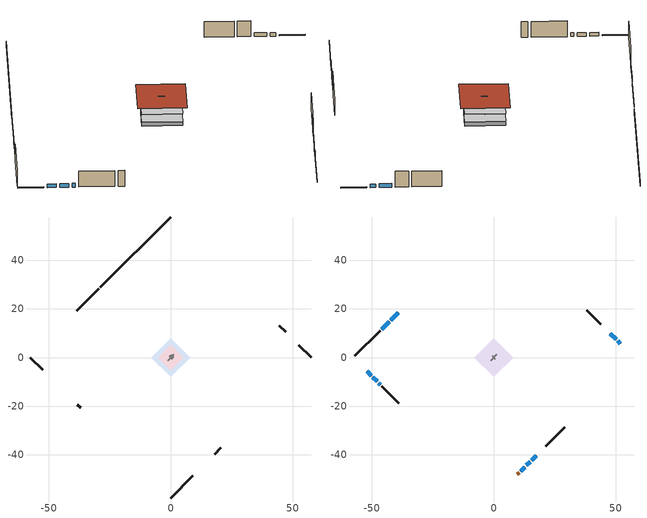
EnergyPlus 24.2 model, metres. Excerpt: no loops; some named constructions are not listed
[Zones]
central ac and furnace airloop ret air zone
 floor adiabatic (AdiabaticConst): 0,0 0,1 1,1 1,0 z0
 wall adiabatic (AdiabaticConst): 0,1 0,0 1,0 1,1 0,1 z0:1
 ceiling adiabatic (AdiabaticConst): 1,0 1,1 0,1 0,0 z1
crawlspace - unvented
 floor foundation (Slab2 construction): -7.97,0 0,7.97 7.97,0 0,-7.97 z-0.91
 wall outside (RimJoist1 construction): -29.49,28.16 -38.57,19.08 z0.3:0.61
 wall outside (RimJoist2 construction): 57.65,0 52.61,5.04 z0.3:0.61
 wall outside (RimJoist3 construction): 0,-57.65 9.07,-48.58 z0.3:0.61
 wall outside (RimJoist4 construction): -57.65,0 -52.61,-5.04 z0.3:0.61
 wall foundation (FoundationWall1 construction): 0,57.65 -28.84,28.81 z-0.91:0.3
garage
 floor foundation (Slab1 construction): -5.17,0 0,5.17 5.17,0 0,-5.17 z0
 wall outside (Wall1 construction): 47.16,10.49 44.57,13.08 z0.3:5.18
 wall outside (Wall2 construction): 18.03,-39.62 20.62,-37.04 z0.3:5.18
 wall outside (Wall9 construction): -38.31,-19.34 -37.02,-20.63 z0.3:5.18
 wall to conditioned space (Wall5 construction Reversed): 1.29,1.29 -1.29,-1.29 z0.3:5.18
 wall to conditioned space (Wall6 construction Reversed): -0.65,0.65 0.65,-0.65 z0.3:5.18
conditioned space
 floor to crawlspace - unvented (Floor1 construction): -7.97,0 0,7.97 7.97,0 0,-7.97 z0.3
 floor to garage (Floor2 construction): -5.17,0 0,5.17 5.17,0 0,-5.17 z0.3
 floor adiabatic (AdiabaticFloorConstruction): -7.97,0 0,7.97 7.97,0 0,-7.97 z2.74
 wall outside (AdiabaticWallConstruction 1): 9.73,-47.92 10.38,-47.27 z0.3:2.34
 wall outside (AdiabaticWallConstruction): -39.22,18.43 -42.28,15.37 / -42.93,14.72 -45.99,11.67 / 50.18,7.47 47.81,9.84 / 15.59,-42.06 17.37,-40.28 z0.3:1.43; -51.95,-5.7 -50.21,-7.44 / -49.55,-8.1 -47.81,-9.84 z0.3:1.4; 51.95,5.7 50.84,6.82 z0.3:1.34; 11.03,-46.62 12.71,-44.94 z0.3:1.37; 13.37,-44.29 14.93,-42.72 z0.3:1.31; -47.15,-10.5 -46.52,-11.13 z0.3:1.49
 wall outside (Wall3 construction): -46.64,11.01 -57,0.66 z0.3:5.18
 wall outside (Wall4 construction): 43.91,13.74 38.16,19.49 z0.3:5.18
 wall outside (Wall7 construction): 21.27,-36.38 29.08,-28.57 z0.3:5.18
 wall outside (Wall8 construction): -45.86,-11.79 -38.97,-18.68 z0.3:5.18
 window (WindowConstruction): -39.22,18.43 -42.28,15.38 z0.3:1.43
 window (WindowConstruction 9): -51.95,-5.7 -50.21,-7.44 z0.3:1.4
 window (WindowConstruction 1): -42.93,14.72 -45.99,11.67 z0.3:1.43
 window (WindowConstruction 2): 51.95,5.7 50.84,6.82 z0.3:1.34
 window (WindowConstruction 3): 50.18,7.47 47.81,9.84 z0.3:1.43
 window (WindowConstruction 4): 11.03,-46.62 12.71,-44.94 z0.3:1.37
 window (WindowConstruction 5): 13.37,-44.29 14.93,-42.72 z0.3:1.31
 window (WindowConstruction 6): 15.59,-42.06 17.37,-40.28 z0.3:1.43
 window (WindowConstruction 7): -49.55,-8.1 -47.81,-9.84 z0.3:1.4
 window (WindowConstruction 8): -47.15,-10.5 -46.52,-11.13 z0.3:1.49
 door (Door): 9.73,-47.92 10.38,-47.28 z0.3:2.34
 ceiling adiabatic (AdiabaticFloorConstruction): 0,-7.97 7.97,0 0,7.97 -7.97,0 z2.74
 roof outside (Roof1 construction): 0,9.5 -9.5,0 0,-9.5 9.5,0 z5.18
[Material] Roughness=Rough; Thermal Absorptance=0.9
Name | Thickness {m} | Conductivity {W/m-K} | Density {kg/m3} | Specific Heat {J/kg-K} | Solar Absorptance | Visible Absorptance
floor covering | 0.0127 | 0.0433444 | 54.468 | 1339.84 | 0.6 | 0.6
floor stud and cavity | 0.1397 | 0.923637 | 92.3553 | 1139.71 | 0.7 | 0.7
gypsum board | 0.0127 | 0.160291 | 801 | 837.4 | 0.6 | 0.6
osb sheathing 0.5 in. | 0.0127 | 0.115458 | 512.64 | 1214.23 | 0.7 | 0.7
osb sheathing 0.75 in. | 0.01905 | 0.115458 | 512.64 | 1214.23 | 0.7 | 0.7
wall rigid ins 1; wall rigid ins 2 | 0.051816 | 0.029427 | 32.04 | 1214.23 | 0.7 | 0.7
wall stud and cavity 2 | 0.1397 | 0.222524 | 139.0536 | 1170.24 | 0.7 | 0.7
[Construction]
Floor1 construction Reversed: floor covering, osb sheathing 0.75 in., floor stud and cavity
Wall5 construction: wall rigid ins 1, osb sheathing 0.5 in., wall stud and cavity 2, gypsum board
Wall6 construction: wall rigid ins 2, osb sheathing 0.5 in., wall stud and cavity 2, gypsum board
[EnergyManagementSystem:Program]
fridge_schedule_program: Set Tin = fridge_tin_s*(9.0/5.0)+32.0; Set fridge_schedule_act = 0; If (Hour == 0); Set fridge_schedule_act = (-0.487+0.019*Tin); ElseIf (Hour == 1); Set fridge_schedule_act = (-0.34+0.016*Tin); ElseIf (Hour == 2); Set fridge_schedule_act = (-0.37+0.017*Tin); ElseIf (Hour == 3); Set fridge_schedule_act = (-0.361+0.016*Tin); ElseIf (Hour == 4); Set fridge_schedule_act = (-0.515+0.018*Tin); ElseIf (Hour == 5); Set fridge_schedule_act = (-0.684+0.021*Tin); ElseIf (Hour == 6); Set fridge_schedule_act = (-0.471+0.019*Tin); ElseIf (Hour == 7); Set fridge_schedule_act = (-0.159+0.015*Tin); ElseIf (Hour == 8); Set fridge_schedule_act = (-0.079+0.015*Tin); ElseIf (Hour == 9); Set fridge_schedule_act = (-0.417+0.019*Tin); ElseIf (Hour == 10); Set fridge_schedule_act = (-0.411+0.018*Tin); ElseIf (Hour == 11); Set fridge_schedule_act = (-0.386+0.018*Tin); ElseIf (Hour == 12); Set fridge_schedule_act = (-0.24+0.016*Tin); ElseIf (Hour == 13); Set fridge_schedule_act = (-0.314+0.017*Tin); ElseIf (Hour == 14); Set fridge_schedule_act = (-0.16+0.015*Tin); ElseIf (Hour == 15); Set fridge_schedule_act = (-0.121+0.015*Tin); ElseIf (Hour == 16); Set fridge_schedule_act = (-0.469+0.02*Tin); ElseIf (Hour == 17); Set fridge_schedule_act = (-0.412+0.02*Tin); ElseIf (Hour == 18); Set fridge_schedule_act = (-0.091+0.017*Tin); ElseIf (Hour == 19); Set fridge_schedule_act = (0.077+0.014*Tin); ElseIf (Hour == 20); Set fridge_schedule_act = (-0.118+0.016*Tin); ElseIf (Hour == 21); Set fridge_schedule_act = (-0.247+0.017*Tin); ElseIf (Hour == 22); Set fridge_schedule_act = (-0.445+0.019*Tin); ElseIf (Hour == 23); Set fridge_schedule_act = (-0.544+0.02*Tin); EndIf
infil_program: Set p_m = 0.14; Set p_s = 0.22; Set s_m = 270; Set s_s = 370; Set z_m = 9.99744; Set z_s = 4.8768; Set f_t = (((s_m/z_m)^p_m)*((z_s/s_s)^p_s)); Set Tdiff = tin_s-tout_s; Set dT = @Abs Tdiff; Set c = 0.162; Set Cs = 0.0894; Set Cw = 0.1634; Set n = 0.65; Set sft = (f_t*0.5); Set temp1 = ((c*Cw)*((sft*site_vw_s)^(2*n)))^2; Set Qinf = (((c*Cs*(dT^n))^2)+temp1)^0.5; Set Qinf = (@Max Qinf 0); Set mech_vent_house_fan_sensible_load_act = 0.0; Set mech_vent_house_fan_latent_load_act = 0.0; Set OASupInPb = out_pb_s; Set OASupInTemp = tout_s; Set OASupInW = out_wt_s; Set OASupRho = (@RhoAirFnPbTdbW OASupInPb OASupInTemp OASupInW); Set OASupCp = (@CpAirFnW OASupInW); Set OASupInEnth = (@HFnTdbW OASupInTemp OASupInW); Set ZoneTemp = tin_s; Set ZoneW = win_s; Set ZoneCp = (@CpAirFnW ZoneW); Set ZoneAirEnth = (@HFnTdbW ZoneTemp ZoneW); Set mech_vent_house_fan_cfis_act = 0.0; Set QWHV_cfis_sup = 0.0; Set QWHV_cfis_suppl_sup = 0.0; Set QWHV_cfis_suppl_exh = 0.0; Set Qrange = 0; Set Qrange = Qrange + 0.04719 * mech_vent_range_fan_0_sch_s; Set Qbath = 0; Set Qbath = Qbath + 0.07079 * mech_vent_bath_fan_0_sch_s; Set Qdryer = 0; Set Qdryer = Qdryer + 0.08143 * clothes_dryer_exhaust_0_sch_s; Set QWHV_sup = 0.0; Set QWHV_exh = 0.0; Set Qsupply = QWHV_sup + QWHV_cfis_sup + QWHV_cfis_suppl_sup; Set Qexhaust = Qrange + Qbath + Qdryer + QWHV_exh + QWHV_cfis_suppl_exh; Set Qfan = (@Max Qexhaust Qsupply); Set Qducts = 0; Set Qducts = Qducts - central_ac_and_furnace_airloop_0_DuctImbalLkSupFanEquivCond; Set Qducts = Qducts + central_ac_and_furnace_airloop_0_DuctImbalLkExhFanEquivCond; If Qducts < 0; Set Qsupply = Qsupply - Qducts; Else; Set Qexhaust = Qexhaust + Qducts; EndIf; Set Qfan_with_ducts = (@Max Qexhaust Qsupply); Set Qimb = (@Abs (Qsupply - Qexhaust)); If Qinf + Qimb > 0; Set Qtot = Qfan_with_ducts + (Qinf^2) / (Qinf + Qimb); Else; Set Qtot = Qfan_with_ducts; EndIf; Set Qinf_adj = Qtot - Qfan; Set infil_flow_act = Qinf_adj; Set infil_program_Qinf = Qinf_adj; Set infil_program_Qfan = Qfan; Set Qload = Qfan; Set Effectiveness_Sens = 0.0; Set Effectiveness_Lat = 0.0; Set Fan_MFR = Qload * OASupRho; Set ZoneInEnth = OASupInEnth; Set ZoneInTemp = OASupInTemp; Set FanTotalToCond = Fan_MFR * (ZoneInEnth - ZoneAirEnth); Set FanSensToCond = Fan_MFR * ZoneCp * (ZoneInTemp - ZoneTemp); Set FanLatToCond = FanTotalToCond - FanSensToCond; Set mech_vent_house_fan_sensible_load_act = mech_vent_house_fan_sensible_load_act + FanSensToCond; Set mech_vent_house_fan_latent_load_act = mech_vent_house_fan_latent_load_act + FanLatToCond
natural_vent_program: Set Tin = tin_s; Set Tout = tout_s; Set Wout = out_wt_s; Set Pbar = out_pb_s; Set Phiout = (@RhFnTdbWPb Tout Wout Pbar); Set MaxHR = 0.0115; Set Tnvsp = (htg_sp_s + clg_sp_s) / 2; Set NVavail = natural_vent_s; Set ClgSsnAvail = cool_season; Set Qnv = 0; Set Qwhf = 0; Set whole_house_fan_act = 0; If ((Wout < MaxHR) && (Tin > Tout) && (Tin > Tnvsp) && (ClgSsnAvail > 0))|| ((Tin > Tout) && (Tin > Tnvsp) && (hvac_availability_schedule_s == 0)); Set WHF_Flow = 0; Set Adj = (Tin-Tnvsp)/(Tin-Tout); Set Adj = (@Min Adj 1); Set Adj = (@Max Adj 0); If (WHF_Flow > 0); Set Qwhf = WHF_Flow*Adj; Set WHF_W = 0; Set whole_house_fan_act = WHF_W*Adj; ElseIf (NVavail > 0); Set NVArea = 11745.638444160004; Set Cs = 0.00017937135914540493; Set Cw = 8.97707065726015e-05; Set Tdiff = Tin-Tout; Set dT = (@Abs Tdiff); Set Vwind = site_vw_s; Set SGNV = NVArea*Adj*((((Cs*dT)+(Cw*(Vwind^2)))^0.5)/1000); Set MaxNV = 4.165722765312; Set Qnv = (@Min SGNV MaxNV); EndIf; EndIf; Set natural_vent_flow_act = Qnv; Set whole_house_fan_flow_act = Qwhf; Set natural_vent_program_Qnv = Qnv; Set natural_vent_program_Qwhf = Qwhf
total_airflows_program: Set total_infil_flow_rate = 0; Set total_mechvent_flow_rate = 0; Set total_natvent_flow_rate = 0; Set total_whf_flow_rate = 0; Set total_infil_flow_rate = total_infil_flow_rate + (infil_program_Qinf * 1); Set total_mechvent_flow_rate = total_mechvent_flow_rate + (infil_program_Qfan * 1); Set total_natvent_flow_rate = total_natvent_flow_rate + (natural_vent_program_Qnv * 1); Set total_whf_flow_rate = total_whf_flow_rate + (natural_vent_program_Qwhf * 1)
total_loads_program: Set loads_htg_tot = 0; Set loads_clg_tot = 0; If htg_load_cond > 0; Set loads_htg_tot = loads_htg_tot + (htg_load_cond - clg_load_cond) * 1.0; Set loads_htg_tot = loads_htg_tot + (htg_load_duct - clg_load_duct) * 1.0; EndIf; Set loads_htg_tot = (@Max loads_htg_tot 0); If clg_load_cond > 0; Set loads_clg_tot = loads_clg_tot + (clg_load_cond - htg_load_cond) * 0.8; Set loads_clg_tot = loads_clg_tot + (clg_load_duct - htg_load_duct) * 0.8; EndIf; Set loads_clg_tot = (@Max loads_clg_tot 0)
unmet_hours_program: Set htg_unmet_hours = 0; Set clg_unmet_hours = 0; Set unit_htg_unmet_hours = 0; If ((DayOfYear >= 1) && (DayOfYear <= 365)) && (hvac_availability_schedule_s == 1); Set unit_htg_unmet_hours = unit_htg_unmet_hours + conditioned_space_htg_unmet_s; If unit_htg_unmet_hours > htg_unmet_hours; Set htg_unmet_hours = unit_htg_unmet_hours; EndIf; EndIf; Set unit_clg_unmet_hours = 0; If ((DayOfYear >= 1) && (DayOfYear <= 365)) && (hvac_availability_schedule_s == 1); Set unit_clg_unmet_hours = unit_clg_unmet_hours + conditioned_space_clg_unmet_s; If unit_clg_unmet_hours > clg_unmet_hours; Set clg_unmet_hours = unit_clg_unmet_hours; EndIf; EndIf
water_heater_Control: Set water_heater_HPWHSchedOverride = water_heater_T_set; If (water_heater_amb_temp<5.56) || (water_heater_amb_temp>48.89); Set water_heater_UESchedOverride = water_heater_T_set; Set water_heater_LESchedOverride = water_heater_T_set; Else; Set water_heater_UESchedOverride = water_heater_T_set - 9.0; Set water_heater_LESchedOverride = 0; EndIf
water_heater_hpwh_EC_adj: If WarmupFlag == 0; Set dhw_e_cons = water_heater_tank_energy + water_heater_tank_on_cycle_parasitic + water_heater_tank_off_cycle_parasitic + water_heater_coil_energy + water_heater_fan_energy; Set water_heater_hpwh_ec_adj_act = 0.0 * dhw_e_cons / 1; EndIf
water_heater_InletAir: Set water_heater_Tamb_act = water_heater_amb_temp; Set water_heater_RHamb_act = 0; Set water_heater_RHamb_act = water_heater_RHamb_act + (water_heater_amb_rh / 100) / 1; Set water_heater_sens_act = (0 - water_heater_sens_cool - (water_heater_tl + water_heater_fan_pwr)) / 1; Set water_heater_lat_act = (0 - water_heater_lat_cool) / 1
[EnergyManagementSystem:Subroutine]
central_ac_and_furnace_airloop_0_duct_subroutine: Set AH_MFR = central_ac_and_furnace_airloop_AH_MFR / 1; If AH_MFR > 0; Set AH_Tout = central_ac_and_furnace_airloop_AH_Tout; Set AH_Wout = central_ac_and_furnace_airloop_AH_Wout; Set RA_T = central_ac_and_furnace_airloop_RA_T; Set RA_W = central_ac_and_furnace_airloop_Ra_W; Set Fan_RTF = central_ac_and_furnace_airloop_Fan_RTF; Set DZ_T = central_ac_and_furnace_airloop_0_DZ_T; Set DZ_W = central_ac_and_furnace_airloop_0_DZ_W; Set AH_VFR = central_ac_and_furnace_airloop_AH_VFR / 1; Set h_SA = (@HFnTdbW AH_Tout AH_Wout); Set h_RA = (@HFnTdbW RA_T RA_W); Set h_fg = (@HfgAirFnWTdb AH_Wout AH_Tout); Set h_DZ = (@HFnTdbW DZ_T DZ_W); Set air_cp = 1006.0; Set f_sup = 0.133; Set f_ret = 0.067; Set sup_lk_mfr = f_sup * AH_MFR; Set ret_lk_mfr = f_ret * AH_MFR; Set SupTotLkToCond = sup_lk_mfr*(h_RA - h_SA); Set SupLatLkToCond = sup_lk_mfr*h_fg*(RA_W-AH_Wout); Set SupSensLkToCond = SupTotLkToCond-SupLatLkToCond; Set supply_ua = 61.705; Set eTm = 0-((Fan_RTF/(AH_MFR*air_cp))*supply_ua); Set t_sup = DZ_T+((AH_Tout-DZ_T)*(@Exp eTm)); Set SupCondToCond = AH_MFR*air_cp*(t_sup-AH_Tout); Set SupCondToDZ = 0-SupCondToCond; Set return_ua = 18.707; Set eTm = 0-((Fan_RTF/(AH_MFR*air_cp))*return_ua); Set t_ret = DZ_T+((RA_T-DZ_T)*(@Exp eTm)); Set RetCondToRP = AH_MFR*air_cp*(t_ret-RA_T); Set RetCondToDZ = 0-RetCondToRP; Set RetLatLkToRP = 0; Set RetSensLkToRP = ret_lk_mfr*air_cp*(DZ_T-RA_T); Set SupTotLkToDZ = sup_lk_mfr*(h_SA-h_DZ); Set SupLatLkToDZ = sup_lk_mfr*h_fg*(AH_Wout-DZ_W); Set SupSensLkToDZ = SupTotLkToDZ-SupLatLkToDZ; Set FracOutsideToCond = 0.5; Set FracOutsideToDZ = 0.0; Set FracCondToOutside = 0.0; Set FracDZToOutside = 0.5; Set FracDZToCond = 0.5; Set FracCondToDZ = 0.0; Set lk_imbal_vfr = @ABS(f_sup - f_ret) * AH_VFR; Set ImbalLkCondToDZ = lk_imbal_vfr * FracCondToDZ; Set ImbalLkDZToCond = lk_imbal_vfr * FracDZToCond; Set ImbalLkOutsideToCond = lk_imbal_vfr * FracOutsideToCond; Set ImbalLkOutsideToDZ = lk_imbal_vfr * FracOutsideToDZ; Set ImbalLkCondToOutside = lk_imbal_vfr * FracCondToOutside; Set ImbalLkDZToOutside = lk_imbal_vfr * FracDZToOutside; Else; Set SupLatLkToCond = 0; Set SupSensLkToCond = 0; Set SupCondToCond = 0; Set RetCondToRP = 0; Set RetLatLkToRP = 0; Set RetSensLkToRP = 0; Set RetCondToDZ = 0; Set SupCondToDZ = 0; Set SupLatLkToDZ = 0; Set SupSensLkToDZ = 0; Set ImbalLkCondToDZ = 0; Set ImbalLkDZToCond = 0; Set ImbalLkOutsideToCond = 0; Set ImbalLkOutsideToDZ = 0; Set ImbalLkCondToOutside = 0; Set ImbalLkDZToOutside = 0; EndIf; Set central_ac_and_furnace_airloop_0_SupLatLkToCond = SupLatLkToCond; Set central_ac_and_furnace_airloop_0_SupSensLkToCond = SupSensLkToCond; Set central_ac_and_furnace_airloop_0_SupCondToLv = SupCondToCond; Set central_ac_and_furnace_airloop_0_RetCondToRP = RetCondToRP; Set central_ac_and_furnace_airloop_0_RetLatLkToRP = RetLatLkToRP; Set central_ac_and_furnace_airloop_0_RetSensLkToRP = RetSensLkToRP; Set central_ac_and_furnace_airloop_0_RetCondToDZ = RetCondToDZ; Set central_ac_and_furnace_airloop_0_SupCondToDZ = SupCondToDZ; Set central_ac_and_furnace_airloop_0_SupLatLkToDZ = SupLatLkToDZ; Set central_ac_and_furnace_airloop_0_SupSensLkToDZ = SupSensLkToDZ; Set central_ac_and_furnace_airloop_0_ZoneMixCondToDZ = ImbalLkCondToDZ; Set central_ac_and_furnace_airloop_0_ZoneMixDZToCond = ImbalLkDZToCond; Set central_ac_and_furnace_airloop_0_DuctImbalLkSupFanEquivCond = ImbalLkCondToOutside; Set central_ac_and_furnace_airloop_0_DuctImbalLkExhFanEquivCond = ImbalLkOutsideToCond; Set central_ac_and_furnace_airloop_0_DuctImbalLkSupFanEquivDZ = ImbalLkDZToOutside; Set central_ac_and_furnace_airloop_0_DuctImbalLkExhFanEquivDZ = ImbalLkOutsideToDZ
[EnergyManagementSystem:ProgramCallingManager]
central_ac_and_furnace_airloop_0_duct_program_calling_manager: EndOfSystemTimestepAfterHVACReporting; central_ac_and_furnace_airloop_0_duct_program
central_ac_and_furnace_supply_fan_disaggregate_program_calling_manager: EndOfSystemTimestepBeforeHVACReporting; central_ac_and_furnace_supply_fan_disaggregate_program
central_ac_and_furnace_supply_fan_disaggregate_program_calling_manager 1: EndOfSystemTimestepBeforeHVACReporting; central_ac_and_furnace_supply_fan_disaggregate_program_1
component_loads_program_calling_manager: EndOfZoneTimestepAfterZoneReporting; component_loads_program
crawlspace_unvented_1_duct_leakage_imbalance_infil_program_calling_manager: BeginZoneTimestepAfterInitHeatBalance; crawlspace_unvented_1_duct_leakage_imbalance_infil_program
fridge_schedule_1_program_calling_manager: BeginZoneTimestepAfterInitHeatBalance; fridge_schedule_1_program
fridge_schedule_program_calling_manager: BeginZoneTimestepAfterInitHeatBalance; fridge_schedule_program
infil_program_calling_manager: BeginZoneTimestepAfterInitHeatBalance; infil_program
natural_vent_program_calling_manager: BeginZoneTimestepAfterInitHeatBalance; natural_vent_program
total_airflows_program_calling_manager: EndOfZoneTimestepAfterZoneReporting; total_airflows_program
total_loads_program_calling_manager: EndOfZoneTimestepAfterZoneReporting; total_loads_program
unmet_hours_program_calling_manager: EndOfZoneTimestepBeforeZoneReporting; unmet_hours_program
water_heater_hpwh_EC_adj_ProgramManager: EndOfSystemTimestepBeforeHVACReporting; water_heater_hpwh_EC_adj
water_heater_ProgramManager: InsideHVACSystemIterationLoop; water_heater_Control; water_heater_InletAir
[EnergyManagementSystem:OutputVariable]
Name | EMS Variable | Type of Data in Variable | Update Frequency | EMS Program or Subroutine | Units
central ac and furnace supply fan disaggregate clg | central_ac_and_furnace_supply_fan_clg | Summed | SystemTimestep | central_ac_and_furnace_supply_fan_disaggregate_program | J
central ac and furnace supply fan disaggregate htg primary | central_ac_and_furnace_supply_fan_primary_htg | Summed | SystemTimestep | central_ac_and_furnace_supply_fan_disaggregate_program_1 | J
loads_htg_tot_peakload_outvar; loads_htg_tot_annual_outvar; loads_htg_tot_timeseries_outvar | loads_htg_tot | Summed | ZoneTimestep | total_loads_program | J
loads_clg_tot_peakload_outvar; loads_clg_tot_annual_outvar; loads_clg_tot_timeseries_outvar | loads_clg_tot | Summed | ZoneTimestep | total_loads_program | J
htg_unmet_hours_annual_outvar; htg_unmet_hours_timeseries_outvar | htg_unmet_hours | Summed | ZoneTimestep | unmet_hours_program | hr
clg_unmet_hours_annual_outvar; clg_unmet_hours_timeseries_outvar | clg_unmet_hours | Summed | ZoneTimestep | unmet_hours_program | hr
loads_htg_roofs_annual_outvar; loads_htg_roofs_timeseries_outvar | loads_htg_roofs | Summed | ZoneTimestep | component_loads_program | J
loads_htg_ceilings_annual_outvar; loads_htg_ceilings_timeseries_outvar | loads_htg_ceilings | Summed | ZoneTimestep | component_loads_program | J
loads_htg_walls_annual_outvar; loads_htg_walls_timeseries_outvar | loads_htg_walls | Summed | ZoneTimestep | component_loads_program | J
loads_htg_rim_joists_annual_outvar; loads_htg_rim_joists_timeseries_outvar | loads_htg_rim_joists | Summed | ZoneTimestep | component_loads_program | J
loads_htg_foundation_walls_annual_outvar; loads_htg_foundation_walls_timeseries_outvar | loads_htg_foundation_walls | Summed | ZoneTimestep | component_loads_program | J
loads_htg_doors_annual_outvar; loads_htg_doors_timeseries_outvar | loads_htg_doors | Summed | ZoneTimestep | component_loads_program | J
loads_htg_windows_conduction_annual_outvar; loads_htg_windows_conduction_timeseries_outvar | loads_htg_windows_conduction | Summed | ZoneTimestep | component_loads_program | J
loads_htg_windows_solar_annual_outvar; loads_htg_windows_solar_timeseries_outvar | loads_htg_windows_solar | Summed | ZoneTimestep | component_loads_program | J
loads_htg_skylights_conduction_annual_outvar; loads_htg_skylights_conduction_timeseries_outvar | loads_htg_skylights_conduction | Summed | ZoneTimestep | component_loads_program | J
loads_htg_skylights_solar_annual_outvar; loads_htg_skylights_solar_timeseries_outvar | loads_htg_skylights_solar | Summed | ZoneTimestep | component_loads_program | J
loads_htg_floors_annual_outvar; loads_htg_floors_timeseries_outvar | loads_htg_floors | Summed | ZoneTimestep | component_loads_program | J
loads_htg_slabs_annual_outvar; loads_htg_slabs_timeseries_outvar | loads_htg_slabs | Summed | ZoneTimestep | component_loads_program | J
loads_htg_internal_mass_annual_outvar; loads_htg_internal_mass_timeseries_outvar | loads_htg_internal_mass | Summed | ZoneTimestep | component_loads_program | J
loads_htg_infil_annual_outvar; loads_htg_infil_timeseries_outvar | loads_htg_infil | Summed | ZoneTimestep | component_loads_program | J
loads_htg_natvent_annual_outvar; loads_htg_natvent_timeseries_outvar | loads_htg_natvent | Summed | ZoneTimestep | component_loads_program | J
loads_htg_mechvent_annual_outvar; loads_htg_mechvent_timeseries_outvar | loads_htg_mechvent | Summed | ZoneTimestep | component_loads_program | J
loads_htg_whf_annual_outvar; loads_htg_whf_timeseries_outvar | loads_htg_whf | Summed | ZoneTimestep | component_loads_program | J
loads_htg_ducts_annual_outvar; loads_htg_ducts_timeseries_outvar | loads_htg_ducts | Summed | ZoneTimestep | component_loads_program | J
loads_htg_intgains_annual_outvar; loads_htg_intgains_timeseries_outvar | loads_htg_intgains | Summed | ZoneTimestep | component_loads_program | J
loads_htg_lighting_annual_outvar; loads_htg_lighting_timeseries_outvar | loads_htg_lighting | Summed | ZoneTimestep | component_loads_program | J
loads_clg_roofs_annual_outvar; loads_clg_roofs_timeseries_outvar | loads_clg_roofs | Summed | ZoneTimestep | component_loads_program | J
loads_clg_ceilings_annual_outvar; loads_clg_ceilings_timeseries_outvar | loads_clg_ceilings | Summed | ZoneTimestep | component_loads_program | J
loads_clg_walls_annual_outvar; loads_clg_walls_timeseries_outvar | loads_clg_walls | Summed | ZoneTimestep | component_loads_program | J
loads_clg_rim_joists_annual_outvar; loads_clg_rim_joists_timeseries_outvar | loads_clg_rim_joists | Summed | ZoneTimestep | component_loads_program | J
loads_clg_foundation_walls_annual_outvar; loads_clg_foundation_walls_timeseries_outvar | loads_clg_foundation_walls | Summed | ZoneTimestep | component_loads_program | J
loads_clg_doors_annual_outvar; loads_clg_doors_timeseries_outvar | loads_clg_doors | Summed | ZoneTimestep | component_loads_program | J
loads_clg_windows_conduction_annual_outvar; loads_clg_windows_conduction_timeseries_outvar | loads_clg_windows_conduction | Summed | ZoneTimestep | component_loads_program | J
loads_clg_windows_solar_annual_outvar; loads_clg_windows_solar_timeseries_outvar | loads_clg_windows_solar | Summed | ZoneTimestep | component_loads_program | J
loads_clg_skylights_conduction_annual_outvar; loads_clg_skylights_conduction_timeseries_outvar | loads_clg_skylights_conduction | Summed | ZoneTimestep | component_loads_program | J
loads_clg_skylights_solar_annual_outvar; loads_clg_skylights_solar_timeseries_outvar | loads_clg_skylights_solar | Summed | ZoneTimestep | component_loads_program | J
loads_clg_floors_annual_outvar; loads_clg_floors_timeseries_outvar | loads_clg_floors | Summed | ZoneTimestep | component_loads_program | J
loads_clg_slabs_annual_outvar; loads_clg_slabs_timeseries_outvar | loads_clg_slabs | Summed | ZoneTimestep | component_loads_program | J
loads_clg_internal_mass_annual_outvar; loads_clg_internal_mass_timeseries_outvar | loads_clg_internal_mass | Summed | ZoneTimestep | component_loads_program | J
loads_clg_infil_annual_outvar; loads_clg_infil_timeseries_outvar | loads_clg_infil | Summed | ZoneTimestep | component_loads_program | J
loads_clg_natvent_annual_outvar; loads_clg_natvent_timeseries_outvar | loads_clg_natvent | Summed | ZoneTimestep | component_loads_program | J
loads_clg_mechvent_annual_outvar; loads_clg_mechvent_timeseries_outvar | loads_clg_mechvent | Summed | ZoneTimestep | component_loads_program | J
loads_clg_whf_annual_outvar; loads_clg_whf_timeseries_outvar | loads_clg_whf | Summed | ZoneTimestep | component_loads_program | J
loads_clg_ducts_annual_outvar; loads_clg_ducts_timeseries_outvar | loads_clg_ducts | Summed | ZoneTimestep | component_loads_program | J
loads_clg_intgains_annual_outvar; loads_clg_intgains_timeseries_outvar | loads_clg_intgains | Summed | ZoneTimestep | component_loads_program | J
loads_clg_lighting_annual_outvar; loads_clg_lighting_timeseries_outvar | loads_clg_lighting | Summed | ZoneTimestep | component_loads_program | J
total_infil_flow_rate_timeseries_outvar | total_infil_flow_rate | Averaged | ZoneTimestep | total_airflows_program | m^3/s
total_mechvent_flow_rate_timeseries_outvar | total_mechvent_flow_rate | Averaged | ZoneTimestep | total_airflows_program | m^3/s
total_natvent_flow_rate_timeseries_outvar | total_natvent_flow_rate | Averaged | ZoneTimestep | total_airflows_program | m^3/s
total_whf_flow_rate_timeseries_outvar | total_whf_flow_rate | Averaged | ZoneTimestep | total_airflows_program | m^3/s
[Schedule:Day:Interval]
cooling season schedule day; cooling season schedule day 2; cooling season schedule default day; hvac availability schedule day; natural vent schedule default day: No, 24:00, 0
cooling season schedule day 1; hvac availability schedule default day; natural vent schedule day: No, 24:00, 1
exterior lighting schedule day 10: No, 01:00, 0.552381, 03:00, 0.510952, 05:00, 0.483333, 06:00, 0.538571, 07:00, 0.607619, 08:00, 0.56619, 09:00, 0.428095, 10:00, 0.345238, 12:00, 0.331429, 13:00, 0.345238, 14:00, 0.386667, 15:00, 0.414286, 16:00, 0.483333, 17:00, 0.607619, 18:00, 0.773333, 19:00, 0.88381, 20:00, 0.939048, 21:00, 0.966667, 22:00, 0.897619, 23:00, 0.773333, 24:00, 0.649048
exterior lighting schedule day 11: No, 01:00, 0.571429, 03:00, 0.528571, 05:00, 0.5, 06:00, 0.557143, 07:00, 0.628571, 08:00, 0.585714, 09:00, 0.442857, 10:00, 0.357143, 12:00, 0.342857, 13:00, 0.357143, 14:00, 0.4, 15:00, 0.428571, 16:00, 0.5, 17:00, 0.628571, 18:00, 0.8, 19:00, 0.914286, 20:00, 0.971429, 21:00, 1, 22:00, 0.928571, 23:00, 0.8, 24:00, 0.671429
exterior lighting schedule day 6: No, 01:00, 0.390476, 03:00, 0.36119, 05:00, 0.341667, 06:00, 0.380714, 07:00, 0.429524, 08:00, 0.400238, 09:00, 0.302619, 10:00, 0.244048, 12:00, 0.234286, 13:00, 0.244048, 14:00, 0.273333, 15:00, 0.292857, 16:00, 0.341667, 17:00, 0.429524, 18:00, 0.546667, 19:00, 0.624762, 20:00, 0.66381, 21:00, 0.683333, 22:00, 0.634524, 23:00, 0.546667, 24:00, 0.45881
exterior lighting schedule day 7: No, 01:00, 0.419048, 03:00, 0.387619, 05:00, 0.366667, 06:00, 0.408571, 07:00, 0.460952, 08:00, 0.429524, 09:00, 0.324762, 10:00, 0.261905, 12:00, 0.251429, 13:00, 0.261905, 14:00, 0.293333, 15:00, 0.314286, 16:00, 0.366667, 17:00, 0.460952, 18:00, 0.586667, 19:00, 0.670476, 20:00, 0.712381, 21:00, 0.733333, 22:00, 0.680952, 23:00, 0.586667, 24:00, 0.492381
exterior lighting schedule day 8: No, 01:00, 0.466667, 03:00, 0.431667, 05:00, 0.408333, 06:00, 0.455, 07:00, 0.513333, 08:00, 0.478333, 09:00, 0.361667, 10:00, 0.291667, 12:00, 0.28, 13:00, 0.291667, 14:00, 0.326667, 15:00, 0.35, 16:00, 0.408333, 17:00, 0.513333, 18:00, 0.653333, 19:00, 0.746667, 20:00, 0.793333, 21:00, 0.816667, 22:00, 0.758333, 23:00, 0.653333, 24:00, 0.548333
exterior lighting schedule day 9: No, 01:00, 0.509524, 03:00, 0.47131, 05:00, 0.445833, 06:00, 0.496786, 07:00, 0.560476, 08:00, 0.522262, 09:00, 0.394881, 10:00, 0.318452, 12:00, 0.305714, 13:00, 0.318452, 14:00, 0.356667, 15:00, 0.382143, 16:00, 0.445833, 17:00, 0.560476, 18:00, 0.713333, 19:00, 0.815238, 20:00, 0.86619, 21:00, 0.891667, 22:00, 0.827976, 23:00, 0.713333, 24:00, 0.59869
[Schedule:Week:Daily]
cooling season schedule Week Rule - Jan1-May26: cooling season schedule day, cooling season schedule day, cooling season schedule day, cooling season schedule day, cooling season schedule day, cooling season schedule day, cooling season schedule day, cooling season schedule default day, cooling season schedule default day, cooling season schedule default day, cooling season schedule default day, cooling season schedule default day
cooling season schedule Week Rule - May27-Jun2: cooling season schedule day, cooling season schedule day, cooling season schedule day, cooling season schedule day, cooling season schedule day, cooling season schedule day 1, cooling season schedule day 1, cooling season schedule default day, cooling season schedule default day, cooling season schedule default day, cooling season schedule default day, cooling season schedule default day
cooling season schedule Week Rule - Jun3-Sep29: cooling season schedule day 1, cooling season schedule day 1, cooling season schedule day 1, cooling season schedule day 1, cooling season schedule day 1, cooling season schedule day 1, cooling season schedule day 1, cooling season schedule default day, cooling season schedule default day, cooling season schedule default day, cooling season schedule default day, cooling season schedule default day
cooling season schedule Week Rule - Sep30-Oct6: cooling season schedule day 1, cooling season schedule day 2, cooling season schedule day 2, cooling season schedule day 2, cooling season schedule day 2, cooling season schedule day 2, cooling season schedule day 2, cooling season schedule default day, cooling season schedule default day, cooling season schedule default day, cooling season schedule default day, cooling season schedule default day
cooling season schedule Week Rule - Oct7-Dec31: cooling season schedule day 2, cooling season schedule day 2, cooling season schedule day 2, cooling season schedule day 2, cooling season schedule day 2, cooling season schedule day 2, cooling season schedule day 2, cooling season schedule default day, cooling season schedule default day, cooling season schedule default day, cooling season schedule default day, cooling season schedule default day
hvac availability schedule Week Rule - Jan1-Jun30; hvac availability schedule Week Rule - Jul8-Dec31: hvac availability schedule default day, hvac availability schedule default day, hvac availability schedule default day, hvac availability schedule default day, hvac availability schedule default day, hvac availability schedule default day, hvac availability schedule default day, hvac availability schedule default day, hvac availability schedule default day, hvac availability schedule default day, hvac availability schedule default day, hvac availability schedule default day
hvac availability schedule Week Rule - Jul1-Jul7: hvac availability schedule day, hvac availability schedule default day, hvac availability schedule default day, hvac availability schedule default day, hvac availability schedule default day, hvac availability schedule default day, hvac availability schedule default day, hvac availability schedule default day, hvac availability schedule default day, hvac availability schedule default day, hvac availability schedule default day, hvac availability schedule default day
natural vent schedule Week Rule - Jan1-Jan6: natural vent schedule day, natural vent schedule day, natural vent schedule default day, natural vent schedule day, natural vent schedule default day, natural vent schedule day, natural vent schedule default day, natural vent schedule default day, natural vent schedule default day, natural vent schedule default day, natural vent schedule default day, natural vent schedule default day
natural vent schedule Week Rule - Jan7-Dec31: natural vent schedule default day, natural vent schedule day, natural vent schedule default day, natural vent schedule day, natural vent schedule default day, natural vent schedule day, natural vent schedule default day, natural vent schedule default day, natural vent schedule default day, natural vent schedule default day, natural vent schedule default day, natural vent schedule default day
[Schedule:Year]
cooling season schedule: cooling season schedule Week Rule - Jan1-May26, 1, 1, 5, 26, cooling season schedule Week Rule - May27-Jun2, 5, 27, 6, 2, cooling season schedule Week Rule - Jun3-Sep29, 6, 3, 9, 29, cooling season schedule Week Rule - Sep30-Oct6, 9, 30, 10, 6, cooling season schedule Week Rule - Oct7-Dec31, 10, 7, 12, 31
hvac availability schedule: hvac availability schedule Week Rule - Jan1-Jun30, 1, 1, 6, 30, hvac availability schedule Week Rule - Jul1-Jul7, 7, 1, 7, 7, hvac availability schedule Week Rule - Jul8-Dec31, 7, 8, 12, 31
natural vent schedule: natural vent schedule Week Rule - Jan1-Jan6, 1, 1, 1, 6, natural vent schedule Week Rule - Jan7-Dec31, 1, 7, 12, 31
[Schedule:File]
hot_water_dishwasher: File=in.schedules.csv; Column Number=7; Rows to Skip at Top=1; Number of Hours of Data=8760; Column Separator=Comma; Interpolate to Timestep=Yes; Minutes per Item=15; Adjust Schedule for Daylight Savings=Yes
